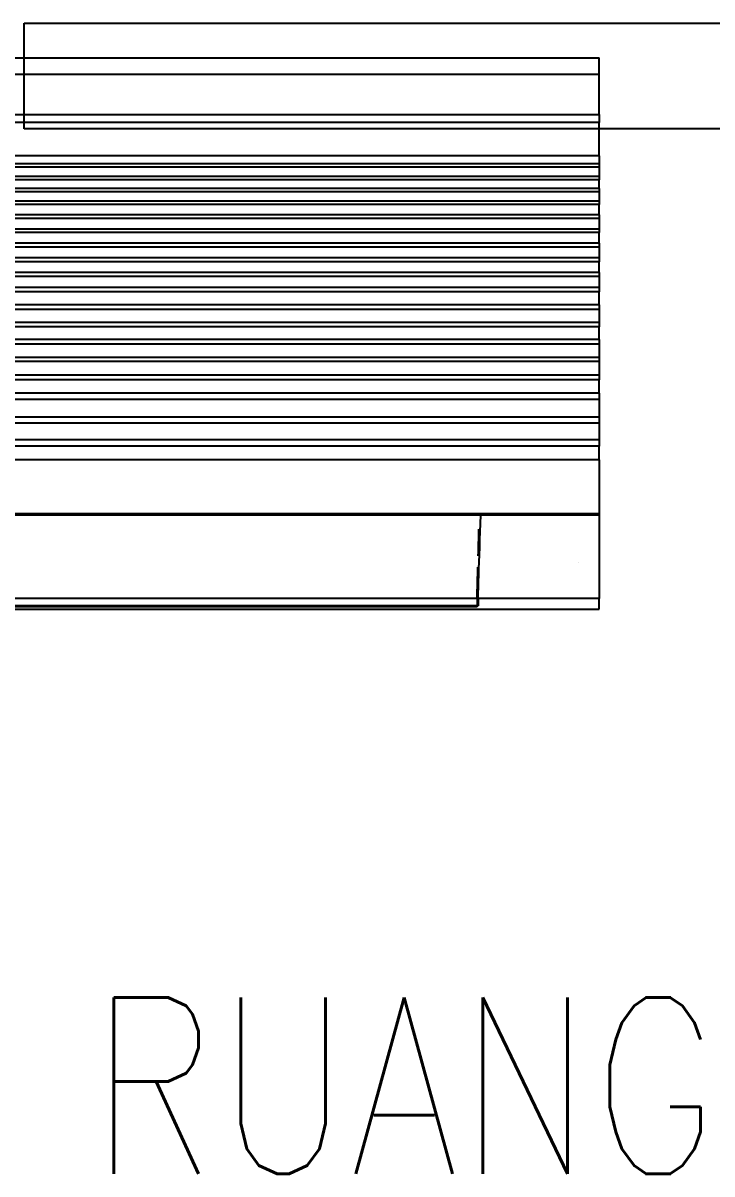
# Model space of a CAD drawing. Header units: inches. Extents: x -106706990 to 300603, y -86718466 to 1728185.
# Drawn here: x 149606 to 150582, y 48929 to 50560 of the extents above; entities that cross this region are included whole.
import ezdxf
from ezdxf.enums import TextEntityAlignment as Align

# ---------------------------------------------------------------- set-up
doc = ezdxf.new("R2010")
doc.units = ezdxf.units.IN
doc.header["$MEASUREMENT"] = 0
for name, color, linetype in [('A-ROOMSYM', 3, 'Continuous'), ('A-WALL', 1, 'Continuous'), ('Edges', 7, 'Continuous')]:
    doc.layers.add(name, color=color, linetype=linetype)
doc.styles.add('style1', font='romans.shx', dxfattribs={"height": 750})

# ---------------------------------------------------------------- blocks, each defined once
blk = doc.blocks.new('air con')
at = {"layer": 'Edges'}
for p, q in [((71.402, 41.898), (152.402, 41.898)), ((152.402, 41.095), (152.402, 41.898)), ((71.402, 41.095), (152.402, 41.095)), ((152.402, 39.122), (152.402, 41.095)), ((71.402, 39.122), (152.402, 39.122)), ((152.402, 39.122), (152.402, 38.724)), ((152.402, 38.724), (71.402, 38.724)), ((152.402, 37.092), (152.402, 38.724)), ((152.402, 37.092), (71.402, 37.092)), ((152.402, 36.701), (71.402, 36.701)), ((152.402, 37.092), (152.402, 36.701)), ((152.402, 36.701), (152.402, 36.542)), ((152.402, 36.542), (71.402, 36.542)), ((152.402, 36.542), (152.402, 36.078)), ((152.402, 36.078), (71.402, 36.078)), ((152.402, 35.914), (71.402, 35.914)), ((152.402, 36.078), (152.402, 35.914)), ((152.402, 35.493), (152.402, 35.914)), ((152.402, 35.493), (71.402, 35.493)), ((152.402, 35.34), (71.402, 35.34)), ((152.402, 35.493), (152.402, 35.34)), ((152.402, 35.34), (152.402, 34.877)), ((152.402, 34.877), (71.402, 34.877)), ((152.402, 34.709), (71.402, 34.709)), ((152.402, 34.877), (152.402, 34.709)), ((152.402, 34.207), (152.402, 34.709)), ((152.402, 34.207), (71.402, 34.207)), ((152.402, 34.022), (71.402, 34.022)), ((152.402, 34.207), (152.402, 34.022)), ((152.402, 34.022), (152.402, 33.51)), ((152.402, 33.51), (71.402, 33.51)), ((152.402, 33.335), (71.402, 33.335)), ((152.402, 33.51), (152.402, 33.335)), ((152.402, 32.826), (152.402, 33.335)), ((152.402, 32.826), (71.402, 32.826)), ((152.402, 32.826), (152.402, 32.625)), ((152.402, 32.625), (71.402, 32.625)), ((152.402, 32.625), (152.402, 32.098)), ((152.402, 32.098), (71.402, 32.098)), ((152.402, 31.911), (71.402, 31.911)), ((152.402, 32.098), (152.402, 31.911)), ((152.402, 31.378), (152.402, 31.911)), ((152.402, 31.378), (71.402, 31.378)), ((152.402, 31.189), (71.402, 31.189)), ((152.402, 31.378), (152.402, 31.189)), ((152.402, 31.189), (152.402, 30.654)), ((152.402, 30.654), (71.402, 30.654)), ((152.402, 30.654), (152.402, 30.439)), ((152.402, 30.439), (71.402, 30.439)), ((152.402, 29.791), (152.402, 30.439)), ((152.402, 29.791), (71.402, 29.791)), ((152.402, 29.562), (71.402, 29.562)), ((152.402, 29.791), (152.402, 29.562)), ((152.402, 29.562), (152.402, 28.935)), ((152.402, 28.935), (71.402, 28.935)), ((152.402, 28.935), (152.402, 28.714)), ((152.402, 28.714), (71.402, 28.714)), ((152.402, 28.092), (152.402, 28.714)), ((152.402, 28.092), (71.402, 28.092)), ((152.402, 27.871), (71.402, 27.871)), ((152.402, 28.092), (152.402, 27.871)), ((152.402, 27.871), (152.402, 27.226)), ((152.402, 27.226), (71.402, 27.226)), ((152.402, 27.226), (152.402, 27.024)), ((152.402, 27.024), (71.402, 27.024)), ((152.402, 27.024), (152.402, 26.349)), ((152.402, 26.349), (71.402, 26.349)), ((152.402, 26.117), (71.402, 26.117)), ((152.402, 26.349), (152.402, 26.117)), ((152.402, 25.469), (152.402, 26.117)), ((152.402, 25.469), (71.402, 25.469)), ((152.402, 25.469), (152.402, 25.162)), ((152.402, 25.162), (71.402, 25.162)), ((152.402, 25.162), (152.402, 24.304)), ((152.402, 24.304), (71.402, 24.304)), ((152.402, 24.304), (152.402, 24.002)), ((152.402, 24.002), (71.402, 24.002)), ((152.402, 24.002), (152.402, 23.184)), ((152.402, 23.184), (71.402, 23.184)), ((152.402, 23.184), (152.402, 22.883)), ((152.402, 22.883), (71.402, 22.883)), ((152.402, 22.213), (152.402, 22.883)), ((152.402, 22.213), (71.402, 22.213)), ((152.402, 22.213), (152.402, 19.568)), ((152.402, 19.568), (71.402, 19.568)), ((152.402, 19.493), (71.402, 19.493)), ((146.588, 19.085), (146.601, 19.493)), ((152.402, 19.568), (152.402, 19.493)), ((152.402, 19.493), (152.402, 15.42)), ((146.504, 18.391), (146.514, 18.752)), ((146.514, 18.752), (146.516, 18.813)), ((146.562, 18.299), (146.575, 18.687)), ((146.575, 18.687), (146.588, 19.085)), ((146.494, 18.035), (146.504, 18.391)), ((146.55, 17.923), (146.562, 18.299)), ((146.479, 17.503), (146.484, 17.685)), ((146.484, 17.685), (146.494, 18.035)), ((146.527, 17.206), (146.538, 17.558)), ((146.538, 17.558), (146.55, 17.923)), ((146.456, 16.673), (146.464, 16.956)), ((146.516, 16.869), (146.527, 17.206)), ((151.402, 17.184), (151.402, 17.175)), ((146.438, 16.032), (146.447, 16.349)), ((146.447, 16.349), (146.456, 16.673)), ((146.495, 16.239), (146.505, 16.546)), ((146.505, 16.546), (146.516, 16.869)), ((146.429, 15.722), (146.438, 16.032)), ((146.477, 15.675), (146.486, 15.948)), ((146.486, 15.948), (146.495, 16.239)), ((146.421, 15.42), (76.921, 15.42)), ((146.421, 15.42), (146.429, 15.722)), ((146.468, 15.42), (146.421, 15.42)), ((146.421, 15.42), (146.421, 15.051)), ((146.468, 15.42), (146.477, 15.675)), ((152.402, 15.42), (146.468, 15.42)), ((146.468, 15.42), (146.468, 15.051)), ((152.402, 14.898), (152.402, 15.42)), ((71.402, 14.898), (152.402, 14.898)), ((146.421, 15.051), (76.921, 15.051)), ((146.421, 15.012), (76.921, 15.012)), ((146.468, 15.051), (146.421, 15.051)), ((146.421, 15.051), (146.421, 15.012))]:
    blk.add_line(p, q, dxfattribs=at)

msp = doc.modelspace()

# ---------------------------------------------------------------- linework, layer by layer
at = {"layer": 'A-WALL', "color": 8, "linetype": 'Continuous', "ltscale": 900}
for p, q in [((149607.8, 50559.7), (153507.8, 50559.7)), ((149607.8, 50409.7), (149607.8, 50559.7)), ((152082.8, 50409.7), (149607.8, 50409.7))]:
    msp.add_line(p, q, dxfattribs=at)

# ---------------------------------------------------------------- block references
at = {"xscale": 28.92590521224616, "yscale": 28.92590521224616, "zscale": 28.92590521224616}
msp.add_blockref('air con', (146013.9, 49298.5), dxfattribs=at)

# ---------------------------------------------------------------- texts
at = {"layer": 'A-ROOMSYM', "color": 8, "style": 'style1', "width": 0.8}
msp.add_text('RUANG', height=250, dxfattribs=at).set_placement((150145.9, 48929.1), align=Align.CENTER)

doc.saveas('drawing.dxf')
